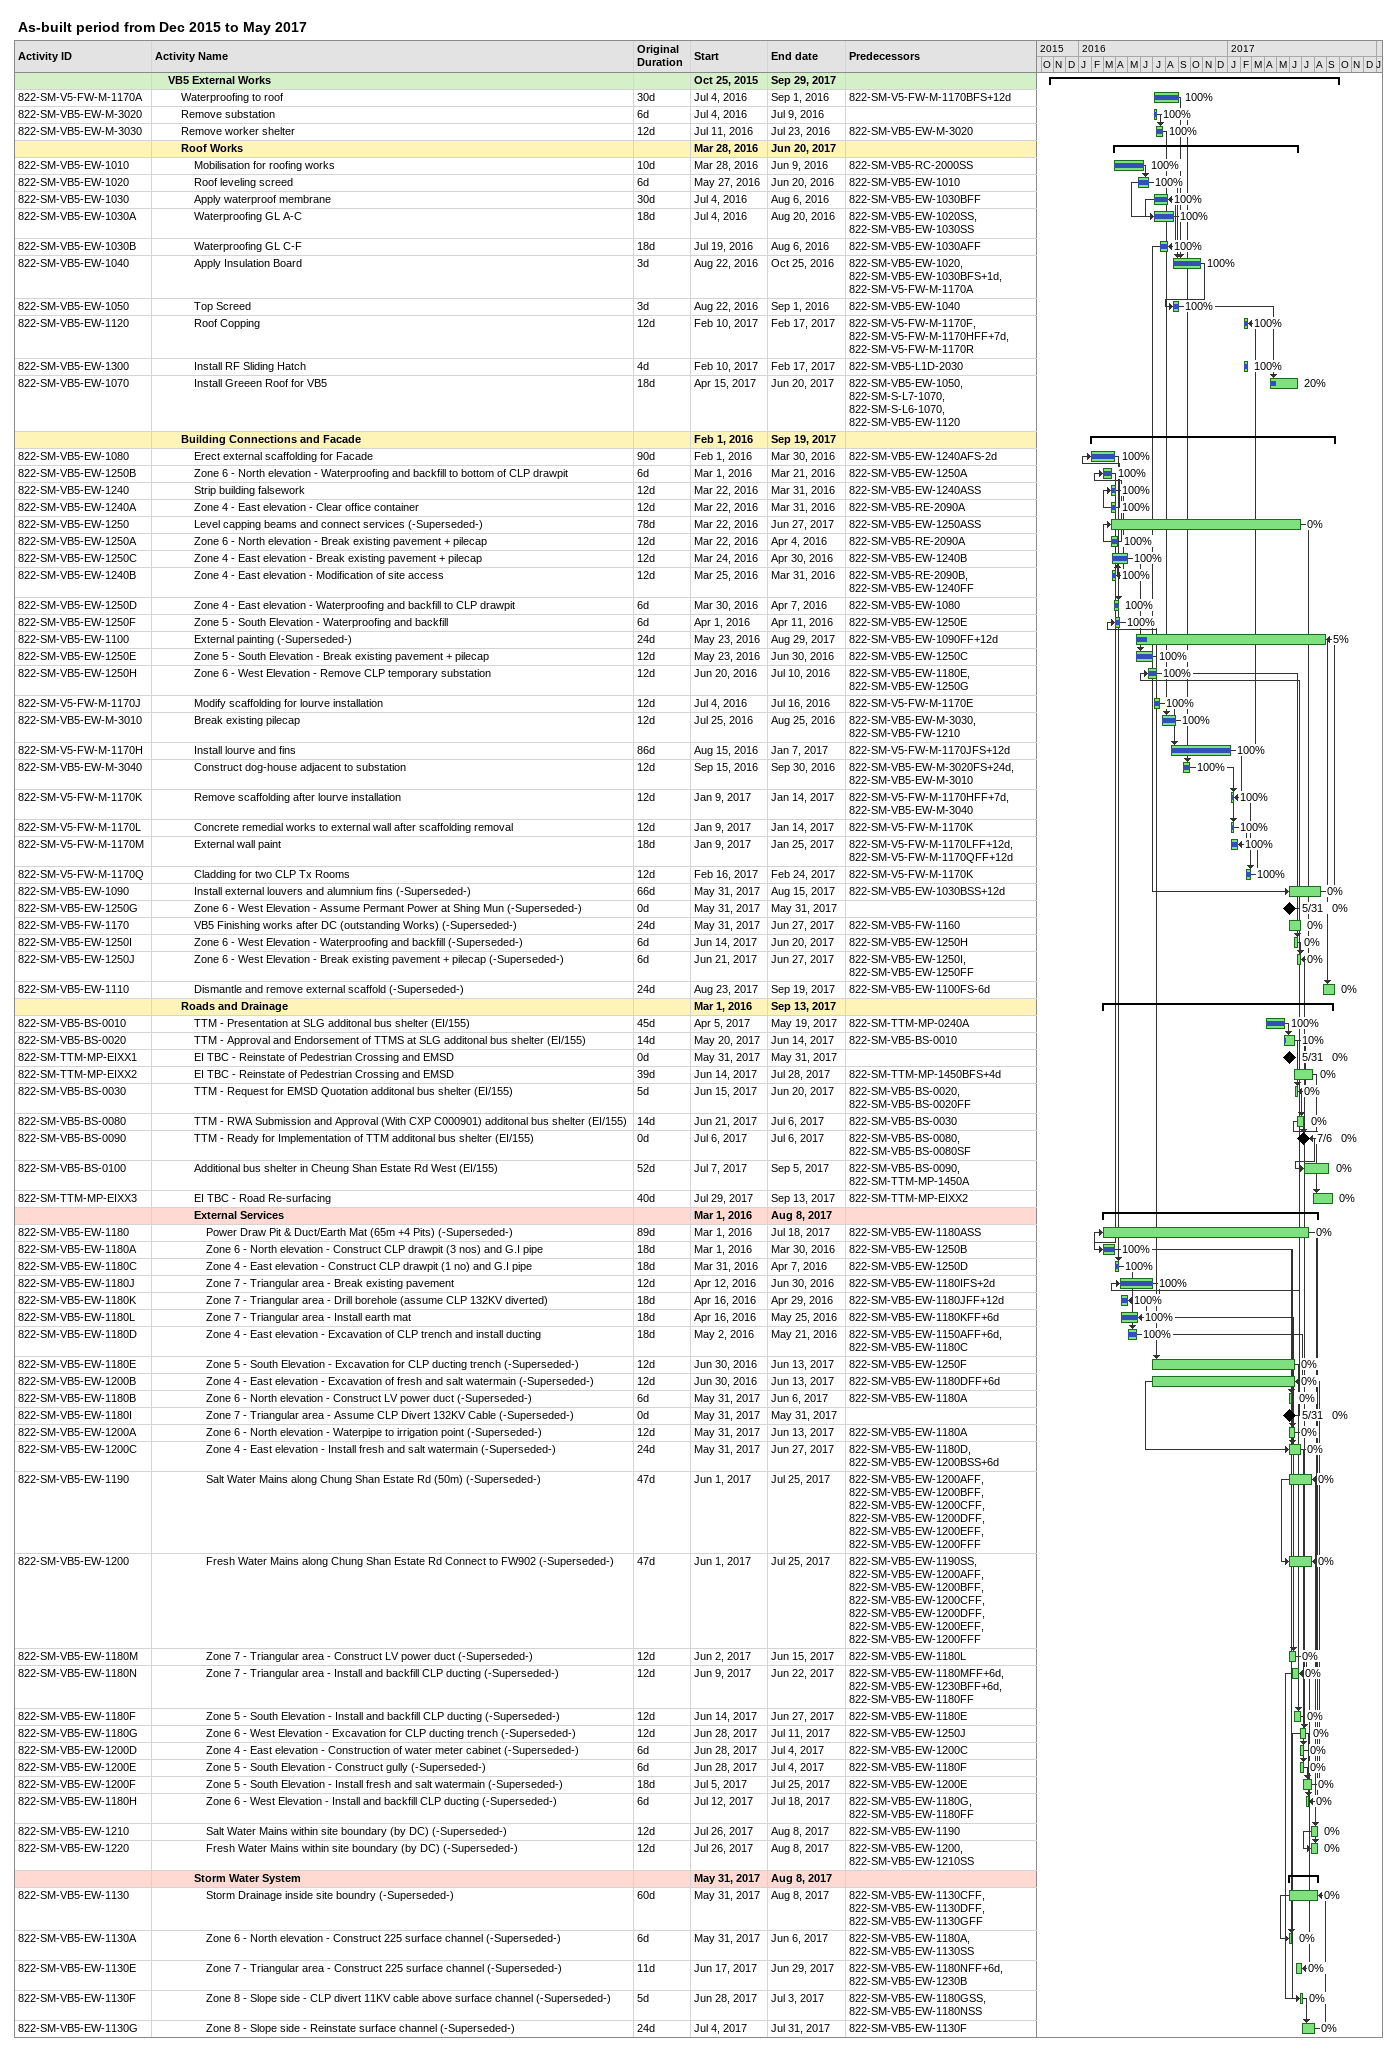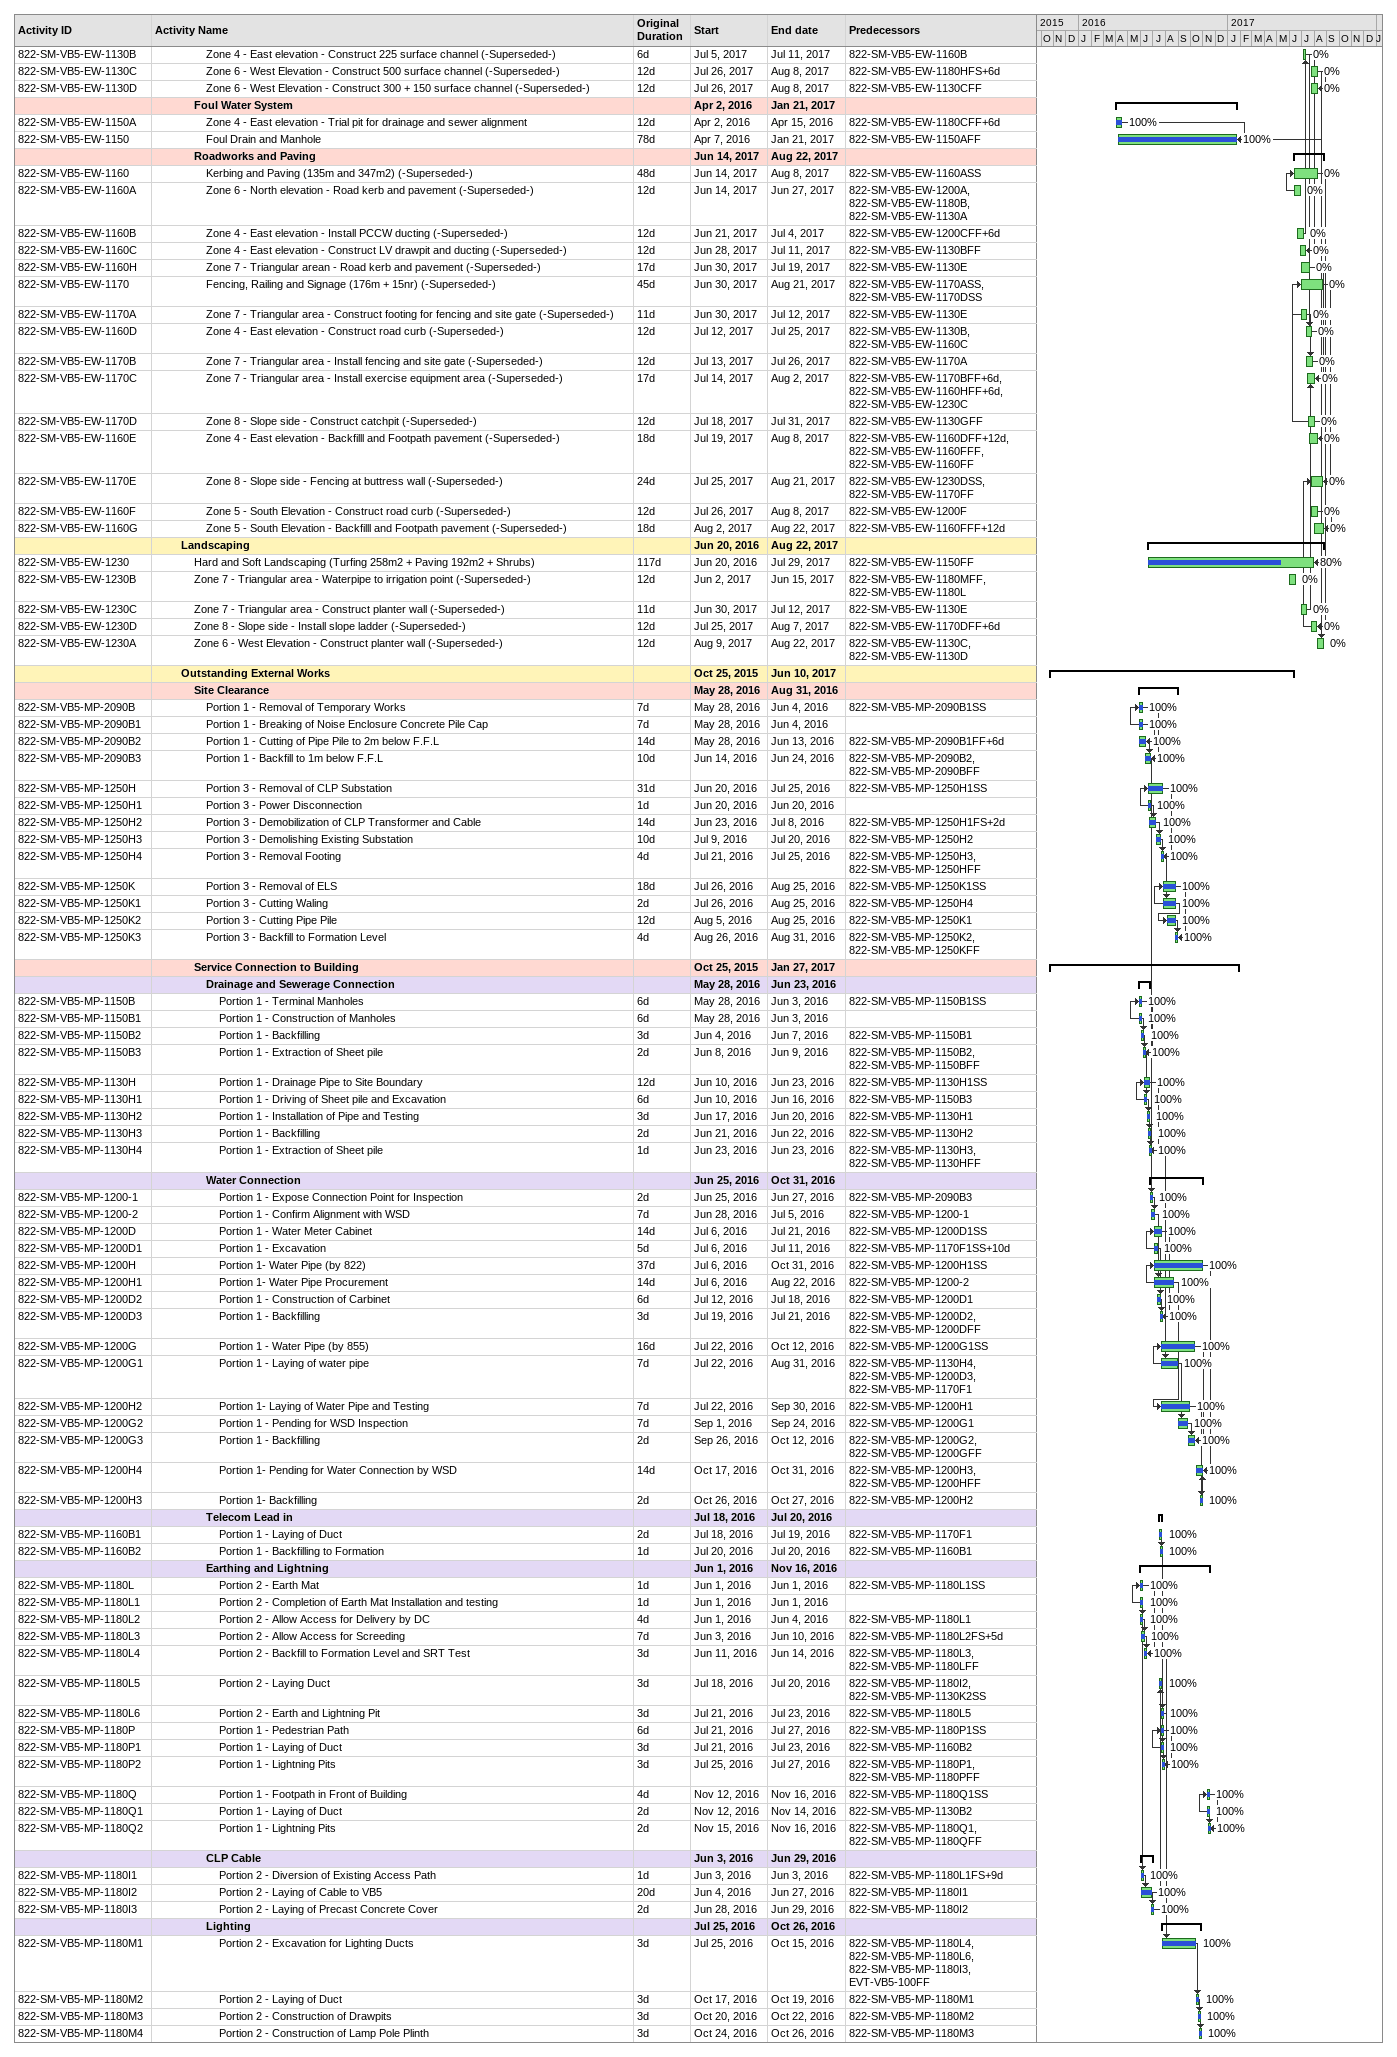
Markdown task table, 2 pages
As-built period from Dec 2015 to May 2017

| ID | Level | Task | Original duration | Start | Finish | Predecessors | % complete |
|---|---|---|---|---|---|---|---|
|  | 2 | **VB5 External Works** |  | 2015-10-25 | 2017-09-29 |  |  |
| 822-SM-V5-FW-M-1170A | 3 | Waterproofing to roof | 30d | 2016-07-04 | 2016-09-01 | 822-SM-V5-FW-M-1170BFS+12d | 100 |
| 822-SM-VB5-EW-M-3020 | 3 | Remove substation | 6d | 2016-07-04 | 2016-07-09 |  | 100 |
| 822-SM-VB5-EW-M-3030 | 3 | Remove worker shelter | 12d | 2016-07-11 | 2016-07-23 | 822-SM-VB5-EW-M-3020 | 100 |
|  | 3 | **Roof Works** |  | 2016-03-28 | 2017-06-20 |  |  |
| 822-SM-VB5-EW-1010 | 4 | Mobilisation for roofing works | 10d | 2016-03-28 | 2016-06-09 | 822-SM-VB5-RC-2000SS | 100 |
| 822-SM-VB5-EW-1020 | 4 | Roof leveling screed | 6d | 2016-05-27 | 2016-06-20 | 822-SM-VB5-EW-1010 | 100 |
| 822-SM-VB5-EW-1030 | 4 | Apply waterproof membrane | 30d | 2016-07-04 | 2016-08-06 | 822-SM-VB5-EW-1030BFF | 100 |
| 822-SM-VB5-EW-1030A | 4 | Waterproofing GL A-C | 18d | 2016-07-04 | 2016-08-20 | 822-SM-VB5-EW-1020SS, 822-SM-VB5-EW-1030SS | 100 |
| 822-SM-VB5-EW-1030B | 4 | Waterproofing GL C-F | 18d | 2016-07-19 | 2016-08-06 | 822-SM-VB5-EW-1030AFF | 100 |
| 822-SM-VB5-EW-1040 | 4 | Apply Insulation Board | 3d | 2016-08-22 | 2016-10-25 | 822-SM-VB5-EW-1020, 822-SM-VB5-EW-1030BFS+1d, 822-SM-V5-FW-M-1170A | 100 |
| 822-SM-VB5-EW-1050 | 4 | Top Screed | 3d | 2016-08-22 | 2016-09-01 | 822-SM-VB5-EW-1040 | 100 |
| 822-SM-VB5-EW-1120 | 4 | Roof Copping | 12d | 2017-02-10 | 2017-02-17 | 822-SM-V5-FW-M-1170F, 822-SM-V5-FW-M-1170HFF+7d, 822-SM-V5-FW-M-1170R | 100 |
| 822-SM-VB5-EW-1300 | 4 | Install RF Sliding Hatch | 4d | 2017-02-10 | 2017-02-17 | 822-SM-VB5-L1D-2030 | 100 |
| 822-SM-VB5-EW-1070 | 4 | Install Greeen Roof for VB5 | 18d | 2017-04-15 | 2017-06-20 | 822-SM-VB5-EW-1050, 822-SM-S-L7-1070, 822-SM-S-L6-1070, 822-SM-VB5-EW-1120 | 20 |
|  | 3 | **Building Connections and Facade** |  | 2016-02-01 | 2017-09-19 |  |  |
| 822-SM-VB5-EW-1080 | 4 | Erect external scaffolding for Facade | 90d | 2016-02-01 | 2016-03-30 | 822-SM-VB5-EW-1240AFS-2d | 100 |
| 822-SM-VB5-EW-1250B | 4 | Zone 6 - North elevation - Waterproofing and backfill to bottom of CLP drawpit | 6d | 2016-03-01 | 2016-03-21 | 822-SM-VB5-EW-1250A | 100 |
| 822-SM-VB5-EW-1240 | 4 | Strip building falsework | 12d | 2016-03-22 | 2016-03-31 | 822-SM-VB5-EW-1240ASS | 100 |
| 822-SM-VB5-EW-1240A | 4 | Zone 4 - East elevation - Clear office container | 12d | 2016-03-22 | 2016-03-31 | 822-SM-VB5-RE-2090A | 100 |
| 822-SM-VB5-EW-1250 | 4 | Level capping beams and connect services (-Superseded-) | 78d | 2016-03-22 | 2017-06-27 | 822-SM-VB5-EW-1250ASS | 0 |
| 822-SM-VB5-EW-1250A | 4 | Zone 6 - North elevation - Break existing pavement + pilecap | 12d | 2016-03-22 | 2016-04-04 | 822-SM-VB5-RE-2090A | 100 |
| 822-SM-VB5-EW-1250C | 4 | Zone 4 - East elevation - Break existing pavement + pilecap | 12d | 2016-03-24 | 2016-04-30 | 822-SM-VB5-EW-1240B | 100 |
| 822-SM-VB5-EW-1240B | 4 | Zone 4 - East elevation - Modification of site access | 12d | 2016-03-25 | 2016-03-31 | 822-SM-VB5-RE-2090B, 822-SM-VB5-EW-1240FF | 100 |
| 822-SM-VB5-EW-1250D | 4 | Zone 4 - East elevation - Waterproofing and backfill to CLP drawpit | 6d | 2016-03-30 | 2016-04-07 | 822-SM-VB5-EW-1080 | 100 |
| 822-SM-VB5-EW-1250F | 4 | Zone 5 - South Elevation - Waterproofing and backfill | 6d | 2016-04-01 | 2016-04-11 | 822-SM-VB5-EW-1250E | 100 |
| 822-SM-VB5-EW-1100 | 4 | External painting (-Superseded-) | 24d | 2016-05-23 | 2017-08-29 | 822-SM-VB5-EW-1090FF+12d | 5 |
| 822-SM-VB5-EW-1250E | 4 | Zone 5 - South Elevation - Break existing pavement + pilecap | 12d | 2016-05-23 | 2016-06-30 | 822-SM-VB5-EW-1250C | 100 |
| 822-SM-VB5-EW-1250H | 4 | Zone 6 - West Elevation - Remove CLP temporary substation | 12d | 2016-06-20 | 2016-07-10 | 822-SM-VB5-EW-1180E, 822-SM-VB5-EW-1250G | 100 |
| 822-SM-V5-FW-M-1170J | 4 | Modify scaffolding for lourve installation | 12d | 2016-07-04 | 2016-07-16 | 822-SM-V5-FW-M-1170E | 100 |
| 822-SM-VB5-EW-M-3010 | 4 | Break existing pilecap | 12d | 2016-07-25 | 2016-08-25 | 822-SM-VB5-EW-M-3030, 822-SM-VB5-FW-1210 | 100 |
| 822-SM-V5-FW-M-1170H | 4 | Install lourve and fins | 86d | 2016-08-15 | 2017-01-07 | 822-SM-V5-FW-M-1170JFS+12d | 100 |
| 822-SM-VB5-EW-M-3040 | 4 | Construct dog-house adjacent to substation | 12d | 2016-09-15 | 2016-09-30 | 822-SM-VB5-EW-M-3020FS+24d, 822-SM-VB5-EW-M-3010 | 100 |
| 822-SM-V5-FW-M-1170K | 4 | Remove scaffolding after lourve installation | 12d | 2017-01-09 | 2017-01-14 | 822-SM-V5-FW-M-1170HFF+7d, 822-SM-VB5-EW-M-3040 | 100 |
| 822-SM-V5-FW-M-1170L | 4 | Concrete remedial works to external wall after scaffolding removal | 12d | 2017-01-09 | 2017-01-14 | 822-SM-V5-FW-M-1170K | 100 |
| 822-SM-V5-FW-M-1170M | 4 | External wall paint | 18d | 2017-01-09 | 2017-01-25 | 822-SM-V5-FW-M-1170LFF+12d, 822-SM-V5-FW-M-1170QFF+12d | 100 |
| 822-SM-V5-FW-M-1170Q | 4 | Cladding for two CLP Tx Rooms | 12d | 2017-02-16 | 2017-02-24 | 822-SM-V5-FW-M-1170K | 100 |
| 822-SM-VB5-EW-1090 | 4 | Install external louvers and alumnium fins (-Superseded-) | 66d | 2017-05-31 | 2017-08-15 | 822-SM-VB5-EW-1030BSS+12d | 0 |
| 822-SM-VB5-EW-1250G | 4 | Zone 6 - West Elevation - Assume Permant Power at Shing Mun (-Superseded-) | 0d | 2017-05-31 | 2017-05-31 |  | 0 |
| 822-SM-VB5-FW-1170 | 4 | VB5 Finishing works after DC (outstanding Works) (-Superseded-) | 24d | 2017-05-31 | 2017-06-27 | 822-SM-VB5-FW-1160 | 0 |
| 822-SM-VB5-EW-1250I | 4 | Zone 6 - West Elevation - Waterproofing and backfill (-Superseded-) | 6d | 2017-06-14 | 2017-06-20 | 822-SM-VB5-EW-1250H | 0 |
| 822-SM-VB5-EW-1250J | 4 | Zone 6 - West Elevation - Break existing pavement + pilecap (-Superseded-) | 6d | 2017-06-21 | 2017-06-27 | 822-SM-VB5-EW-1250I, 822-SM-VB5-EW-1250FF | 0 |
| 822-SM-VB5-EW-1110 | 4 | Dismantle and remove external scaffold (-Superseded-) | 24d | 2017-08-23 | 2017-09-19 | 822-SM-VB5-EW-1100FS-6d | 0 |
|  | 3 | **Roads and Drainage** |  | 2016-03-01 | 2017-09-13 |  |  |
| 822-SM-VB5-BS-0010 | 4 | TTM - Presentation at SLG additonal bus shelter (EI/155) | 45d | 2017-04-05 | 2017-05-19 | 822-SM-TTM-MP-0240A | 100 |
| 822-SM-VB5-BS-0020 | 4 | TTM - Approval and Endorsement of TTMS at SLG additonal bus shelter (EI/155) | 14d | 2017-05-20 | 2017-06-14 | 822-SM-VB5-BS-0010 | 10 |
| 822-SM-TTM-MP-EIXX1 | 4 | EI TBC - Reinstate of Pedestrian Crossing and EMSD | 0d | 2017-05-31 | 2017-05-31 |  | 0 |
| 822-SM-TTM-MP-EIXX2 | 4 | EI TBC - Reinstate of Pedestrian Crossing and EMSD | 39d | 2017-06-14 | 2017-07-28 | 822-SM-TTM-MP-1450BFS+4d | 0 |
| 822-SM-VB5-BS-0030 | 4 | TTM - Request for EMSD Quotation additonal bus shelter (EI/155) | 5d | 2017-06-15 | 2017-06-20 | 822-SM-VB5-BS-0020, 822-SM-VB5-BS-0020FF | 0 |
| 822-SM-VB5-BS-0080 | 4 | TTM - RWA Submission and Approval (With CXP C000901) additonal bus shelter (EI/155) | 14d | 2017-06-21 | 2017-07-06 | 822-SM-VB5-BS-0030 | 0 |
| 822-SM-VB5-BS-0090 | 4 | TTM - Ready for Implementation of TTM additonal bus shelter (EI/155) | 0d | 2017-07-06 | 2017-07-06 | 822-SM-VB5-BS-0080, 822-SM-VB5-BS-0080SF | 0 |
| 822-SM-VB5-BS-0100 | 4 | Additional bus shelter in Cheung Shan Estate Rd West (EI/155) | 52d | 2017-07-07 | 2017-09-05 | 822-SM-VB5-BS-0090, 822-SM-TTM-MP-1450A | 0 |
| 822-SM-TTM-MP-EIXX3 | 4 | EI TBC - Road Re-surfacing | 40d | 2017-07-29 | 2017-09-13 | 822-SM-TTM-MP-EIXX2 | 0 |
|  | 4 | **External Services** |  | 2016-03-01 | 2017-08-08 |  |  |
| 822-SM-VB5-EW-1180 | 5 | Power Draw Pit & Duct/Earth Mat (65m +4 Pits) (-Superseded-) | 89d | 2016-03-01 | 2017-07-18 | 822-SM-VB5-EW-1180ASS | 0 |
| 822-SM-VB5-EW-1180A | 5 | Zone 6 - North elevation - Construct CLP drawpit (3 nos) and G.I pipe | 18d | 2016-03-01 | 2016-03-30 | 822-SM-VB5-EW-1250B | 100 |
| 822-SM-VB5-EW-1180C | 5 | Zone 4 - East elevation - Construct CLP drawpit (1 no) and G.I pipe | 18d | 2016-03-31 | 2016-04-07 | 822-SM-VB5-EW-1250D | 100 |
| 822-SM-VB5-EW-1180J | 5 | Zone 7 - Triangular area - Break existing pavement | 12d | 2016-04-12 | 2016-06-30 | 822-SM-VB5-EW-1180IFS+2d | 100 |
| 822-SM-VB5-EW-1180K | 5 | Zone 7 - Triangular area - Drill borehole (assume CLP 132KV diverted) | 18d | 2016-04-16 | 2016-04-29 | 822-SM-VB5-EW-1180JFF+12d | 100 |
| 822-SM-VB5-EW-1180L | 5 | Zone 7 - Triangular area - Install earth mat | 18d | 2016-04-16 | 2016-05-25 | 822-SM-VB5-EW-1180KFF+6d | 100 |
| 822-SM-VB5-EW-1180D | 5 | Zone 4 - East elevation - Excavation of CLP trench and install ducting | 18d | 2016-05-02 | 2016-05-21 | 822-SM-VB5-EW-1150AFF+6d, 822-SM-VB5-EW-1180C | 100 |
| 822-SM-VB5-EW-1180E | 5 | Zone 5 - South Elevation - Excavation for CLP ducting trench (-Superseded-) | 12d | 2016-06-30 | 2017-06-13 | 822-SM-VB5-EW-1250F | 0 |
| 822-SM-VB5-EW-1200B | 5 | Zone 4 - East elevation - Excavation of fresh and salt watermain (-Superseded-) | 12d | 2016-06-30 | 2017-06-13 | 822-SM-VB5-EW-1180DFF+6d | 0 |
| 822-SM-VB5-EW-1180B | 5 | Zone 6 - North elevation - Construct LV power duct (-Superseded-) | 6d | 2017-05-31 | 2017-06-06 | 822-SM-VB5-EW-1180A | 0 |
| 822-SM-VB5-EW-1180I | 5 | Zone 7 - Triangular area - Assume CLP Divert 132KV Cable (-Superseded-) | 0d | 2017-05-31 | 2017-05-31 |  | 0 |
| 822-SM-VB5-EW-1200A | 5 | Zone 6 - North elevation - Waterpipe to irrigation point (-Superseded-) | 12d | 2017-05-31 | 2017-06-13 | 822-SM-VB5-EW-1180A | 0 |
| 822-SM-VB5-EW-1200C | 5 | Zone 4 - East elevation - Install fresh and salt watermain (-Superseded-) | 24d | 2017-05-31 | 2017-06-27 | 822-SM-VB5-EW-1180D, 822-SM-VB5-EW-1200BSS+6d | 0 |
| 822-SM-VB5-EW-1190 | 5 | Salt Water Mains along Chung Shan Estate Rd (50m) (-Superseded-) | 47d | 2017-06-01 | 2017-07-25 | 822-SM-VB5-EW-1200AFF, 822-SM-VB5-EW-1200BFF, 822-SM-VB5-EW-1200CFF, 822-SM-VB5-EW-1200DFF, 822-SM-VB5-EW-1200EFF, 822-SM-VB5-EW-1200FFF | 0 |
| 822-SM-VB5-EW-1200 | 5 | Fresh Water Mains along Chung Shan Estate Rd Connect to FW902 (-Superseded-) | 47d | 2017-06-01 | 2017-07-25 | 822-SM-VB5-EW-1190SS, 822-SM-VB5-EW-1200AFF, 822-SM-VB5-EW-1200BFF, 822-SM-VB5-EW-1200CFF, 822-SM-VB5-EW-1200DFF, 822-SM-VB5-EW-1200EFF, 822-SM-VB5-EW-1200FFF | 0 |
| 822-SM-VB5-EW-1180M | 5 | Zone 7 - Triangular area - Construct LV power duct (-Superseded-) | 12d | 2017-06-02 | 2017-06-15 | 822-SM-VB5-EW-1180L | 0 |
| 822-SM-VB5-EW-1180N | 5 | Zone 7 - Triangular area - Install and backfill CLP ducting (-Superseded-) | 12d | 2017-06-09 | 2017-06-22 | 822-SM-VB5-EW-1180MFF+6d, 822-SM-VB5-EW-1230BFF+6d, 822-SM-VB5-EW-1180FF | 0 |
| 822-SM-VB5-EW-1180F | 5 | Zone 5 - South Elevation - Install and backfill CLP ducting (-Superseded-) | 12d | 2017-06-14 | 2017-06-27 | 822-SM-VB5-EW-1180E | 0 |
| 822-SM-VB5-EW-1180G | 5 | Zone 6 - West Elevation - Excavation for CLP ducting trench (-Superseded-) | 12d | 2017-06-28 | 2017-07-11 | 822-SM-VB5-EW-1250J | 0 |
| 822-SM-VB5-EW-1200D | 5 | Zone 4 - East elevation - Construction of water meter cabinet (-Superseded-) | 6d | 2017-06-28 | 2017-07-04 | 822-SM-VB5-EW-1200C | 0 |
| 822-SM-VB5-EW-1200E | 5 | Zone 5 - South Elevation - Construct gully (-Superseded-) | 6d | 2017-06-28 | 2017-07-04 | 822-SM-VB5-EW-1180F | 0 |
| 822-SM-VB5-EW-1200F | 5 | Zone 5 - South Elevation - Install fresh and salt watermain (-Superseded-) | 18d | 2017-07-05 | 2017-07-25 | 822-SM-VB5-EW-1200E | 0 |
| 822-SM-VB5-EW-1180H | 5 | Zone 6 - West Elevation - Install and backfill CLP ducting (-Superseded-) | 6d | 2017-07-12 | 2017-07-18 | 822-SM-VB5-EW-1180G, 822-SM-VB5-EW-1180FF | 0 |
| 822-SM-VB5-EW-1210 | 5 | Salt Water Mains within site boundary (by DC) (-Superseded-) | 12d | 2017-07-26 | 2017-08-08 | 822-SM-VB5-EW-1190 | 0 |
| 822-SM-VB5-EW-1220 | 5 | Fresh Water Mains within site boundary (by DC) (-Superseded-) | 12d | 2017-07-26 | 2017-08-08 | 822-SM-VB5-EW-1200, 822-SM-VB5-EW-1210SS | 0 |
|  | 4 | **Storm Water System** |  | 2017-05-31 | 2017-08-08 |  |  |
| 822-SM-VB5-EW-1130 | 5 | Storm Drainage inside site boundry (-Superseded-) | 60d | 2017-05-31 | 2017-08-08 | 822-SM-VB5-EW-1130CFF, 822-SM-VB5-EW-1130DFF, 822-SM-VB5-EW-1130GFF | 0 |
| 822-SM-VB5-EW-1130A | 5 | Zone 6 - North elevation - Construct 225 surface channel (-Superseded-) | 6d | 2017-05-31 | 2017-06-06 | 822-SM-VB5-EW-1180A, 822-SM-VB5-EW-1130SS | 0 |
| 822-SM-VB5-EW-1130E | 5 | Zone 7 - Triangular area - Construct 225 surface channel (-Superseded-) | 11d | 2017-06-17 | 2017-06-29 | 822-SM-VB5-EW-1180NFF+6d, 822-SM-VB5-EW-1230B | 0 |
| 822-SM-VB5-EW-1130F | 5 | Zone 8 - Slope side - CLP divert 11KV cable above surface channel (-Superseded-) | 5d | 2017-06-28 | 2017-07-03 | 822-SM-VB5-EW-1180GSS, 822-SM-VB5-EW-1180NSS | 0 |
| 822-SM-VB5-EW-1130G | 5 | Zone 8 - Slope side - Reinstate surface channel (-Superseded-) | 24d | 2017-07-04 | 2017-07-31 | 822-SM-VB5-EW-1130F | 0 |
| 822-SM-VB5-EW-1130B | 5 | Zone 4 - East elevation - Construct 225 surface channel (-Superseded-) | 6d | 2017-07-05 | 2017-07-11 | 822-SM-VB5-EW-1160B | 0 |
| 822-SM-VB5-EW-1130C | 5 | Zone 6 - West Elevation - Construct 500 surface channel (-Superseded-) | 12d | 2017-07-26 | 2017-08-08 | 822-SM-VB5-EW-1180HFS+6d | 0 |
| 822-SM-VB5-EW-1130D | 5 | Zone 6 - West Elevation - Construct 300 + 150 surface channel (-Superseded-) | 12d | 2017-07-26 | 2017-08-08 | 822-SM-VB5-EW-1130CFF | 0 |
|  | 4 | **Foul Water System** |  | 2016-04-02 | 2017-01-21 |  |  |
| 822-SM-VB5-EW-1150A | 5 | Zone 4 - East elevation - Trial pit for drainage and sewer alignment | 12d | 2016-04-02 | 2016-04-15 | 822-SM-VB5-EW-1180CFF+6d | 100 |
| 822-SM-VB5-EW-1150 | 5 | Foul Drain and Manhole | 78d | 2016-04-07 | 2017-01-21 | 822-SM-VB5-EW-1150AFF | 100 |
|  | 4 | **Roadworks and Paving** |  | 2017-06-14 | 2017-08-22 |  |  |
| 822-SM-VB5-EW-1160 | 5 | Kerbing and Paving (135m and 347m2) (-Superseded-) | 48d | 2017-06-14 | 2017-08-08 | 822-SM-VB5-EW-1160ASS | 0 |
| 822-SM-VB5-EW-1160A | 5 | Zone 6 - North elevation - Road kerb and pavement (-Superseded-) | 12d | 2017-06-14 | 2017-06-27 | 822-SM-VB5-EW-1200A, 822-SM-VB5-EW-1180B, 822-SM-VB5-EW-1130A | 0 |
| 822-SM-VB5-EW-1160B | 5 | Zone 4 - East elevation - Install PCCW ducting (-Superseded-) | 12d | 2017-06-21 | 2017-07-04 | 822-SM-VB5-EW-1200CFF+6d | 0 |
| 822-SM-VB5-EW-1160C | 5 | Zone 4 - East elevation - Construct LV drawpit and ducting (-Superseded-) | 12d | 2017-06-28 | 2017-07-11 | 822-SM-VB5-EW-1130BFF | 0 |
| 822-SM-VB5-EW-1160H | 5 | Zone 7 - Triangular arean - Road kerb and pavement (-Superseded-) | 17d | 2017-06-30 | 2017-07-19 | 822-SM-VB5-EW-1130E | 0 |
| 822-SM-VB5-EW-1170 | 5 | Fencing, Railing and Signage (176m + 15nr) (-Superseded-) | 45d | 2017-06-30 | 2017-08-21 | 822-SM-VB5-EW-1170ASS, 822-SM-VB5-EW-1170DSS | 0 |
| 822-SM-VB5-EW-1170A | 5 | Zone 7 - Triangular area - Construct footing for fencing and site gate (-Superseded-) | 11d | 2017-06-30 | 2017-07-12 | 822-SM-VB5-EW-1130E | 0 |
| 822-SM-VB5-EW-1160D | 5 | Zone 4 - East elevation - Construct road curb (-Superseded-) | 12d | 2017-07-12 | 2017-07-25 | 822-SM-VB5-EW-1130B, 822-SM-VB5-EW-1160C | 0 |
| 822-SM-VB5-EW-1170B | 5 | Zone 7 - Triangular area - Install fencing and site gate (-Superseded-) | 12d | 2017-07-13 | 2017-07-26 | 822-SM-VB5-EW-1170A | 0 |
| 822-SM-VB5-EW-1170C | 5 | Zone 7 - Triangular area - Install exercise equipment area (-Superseded-) | 17d | 2017-07-14 | 2017-08-02 | 822-SM-VB5-EW-1170BFF+6d, 822-SM-VB5-EW-1160HFF+6d, 822-SM-VB5-EW-1230C | 0 |
| 822-SM-VB5-EW-1170D | 5 | Zone 8 - Slope side - Construct catchpit (-Superseded-) | 12d | 2017-07-18 | 2017-07-31 | 822-SM-VB5-EW-1130GFF | 0 |
| 822-SM-VB5-EW-1160E | 5 | Zone 4 - East elevation - Backfilll and Footpath pavement (-Superseded-) | 18d | 2017-07-19 | 2017-08-08 | 822-SM-VB5-EW-1160DFF+12d, 822-SM-VB5-EW-1160FFF, 822-SM-VB5-EW-1160FF | 0 |
| 822-SM-VB5-EW-1170E | 5 | Zone 8 - Slope side - Fencing at buttress wall (-Superseded-) | 24d | 2017-07-25 | 2017-08-21 | 822-SM-VB5-EW-1230DSS, 822-SM-VB5-EW-1170FF | 0 |
| 822-SM-VB5-EW-1160F | 5 | Zone 5 - South Elevation - Construct road curb (-Superseded-) | 12d | 2017-07-26 | 2017-08-08 | 822-SM-VB5-EW-1200F | 0 |
| 822-SM-VB5-EW-1160G | 5 | Zone 5 - South Elevation - Backfilll and Footpath pavement (-Superseded-) | 18d | 2017-08-02 | 2017-08-22 | 822-SM-VB5-EW-1160FFF+12d | 0 |
|  | 3 | **Landscaping** |  | 2016-06-20 | 2017-08-22 |  |  |
| 822-SM-VB5-EW-1230 | 4 | Hard and Soft Landscaping (Turfing 258m2 + Paving 192m2 + Shrubs) | 117d | 2016-06-20 | 2017-07-29 | 822-SM-VB5-EW-1150FF | 80 |
| 822-SM-VB5-EW-1230B | 4 | Zone 7 - Triangular area - Waterpipe to irrigation point (-Superseded-) | 12d | 2017-06-02 | 2017-06-15 | 822-SM-VB5-EW-1180MFF, 822-SM-VB5-EW-1180L | 0 |
| 822-SM-VB5-EW-1230C | 4 | Zone 7 - Triangular area - Construct planter wall (-Superseded-) | 11d | 2017-06-30 | 2017-07-12 | 822-SM-VB5-EW-1130E | 0 |
| 822-SM-VB5-EW-1230D | 4 | Zone 8 - Slope side - Install slope ladder (-Superseded-) | 12d | 2017-07-25 | 2017-08-07 | 822-SM-VB5-EW-1170DFF+6d | 0 |
| 822-SM-VB5-EW-1230A | 4 | Zone 6 - West Elevation - Construct planter wall (-Superseded-) | 12d | 2017-08-09 | 2017-08-22 | 822-SM-VB5-EW-1130C, 822-SM-VB5-EW-1130D | 0 |
|  | 3 | **Outstanding External Works** |  | 2015-10-25 | 2017-06-10 |  |  |
|  | 4 | **Site Clearance** |  | 2016-05-28 | 2016-08-31 |  |  |
| 822-SM-VB5-MP-2090B | 5 | Portion 1 - Removal of Temporary Works | 7d | 2016-05-28 | 2016-06-04 | 822-SM-VB5-MP-2090B1SS | 100 |
| 822-SM-VB5-MP-2090B1 | 5 | Portion 1 - Breaking of Noise Enclosure Concrete Pile Cap | 7d | 2016-05-28 | 2016-06-04 |  | 100 |
| 822-SM-VB5-MP-2090B2 | 5 | Portion 1 - Cutting of Pipe Pile to 2m below F.F.L | 14d | 2016-05-28 | 2016-06-13 | 822-SM-VB5-MP-2090B1FF+6d | 100 |
| 822-SM-VB5-MP-2090B3 | 5 | Portion 1 - Backfill to 1m below F.F.L | 10d | 2016-06-14 | 2016-06-24 | 822-SM-VB5-MP-2090B2, 822-SM-VB5-MP-2090BFF | 100 |
| 822-SM-VB5-MP-1250H | 5 | Portion 3 - Removal of CLP Substation | 31d | 2016-06-20 | 2016-07-25 | 822-SM-VB5-MP-1250H1SS | 100 |
| 822-SM-VB5-MP-1250H1 | 5 | Portion 3 - Power Disconnection | 1d | 2016-06-20 | 2016-06-20 |  | 100 |
| 822-SM-VB5-MP-1250H2 | 5 | Portion 3 - Demobilization of CLP Transformer and Cable | 14d | 2016-06-23 | 2016-07-08 | 822-SM-VB5-MP-1250H1FS+2d | 100 |
| 822-SM-VB5-MP-1250H3 | 5 | Portion 3 - Demolishing Existing Substation | 10d | 2016-07-09 | 2016-07-20 | 822-SM-VB5-MP-1250H2 | 100 |
| 822-SM-VB5-MP-1250H4 | 5 | Portion 3 - Removal Footing | 4d | 2016-07-21 | 2016-07-25 | 822-SM-VB5-MP-1250H3, 822-SM-VB5-MP-1250HFF | 100 |
| 822-SM-VB5-MP-1250K | 5 | Portion 3 - Removal of ELS | 18d | 2016-07-26 | 2016-08-25 | 822-SM-VB5-MP-1250K1SS | 100 |
| 822-SM-VB5-MP-1250K1 | 5 | Portion 3 - Cutting Waling | 2d | 2016-07-26 | 2016-08-25 | 822-SM-VB5-MP-1250H4 | 100 |
| 822-SM-VB5-MP-1250K2 | 5 | Portion 3 - Cutting Pipe Pile | 12d | 2016-08-05 | 2016-08-25 | 822-SM-VB5-MP-1250K1 | 100 |
| 822-SM-VB5-MP-1250K3 | 5 | Portion 3 - Backfill to Formation Level | 4d | 2016-08-26 | 2016-08-31 | 822-SM-VB5-MP-1250K2, 822-SM-VB5-MP-1250KFF | 100 |
|  | 4 | **Service Connection to Building** |  | 2015-10-25 | 2017-01-27 |  |  |
|  | 5 | **Drainage and Sewerage Connection** |  | 2016-05-28 | 2016-06-23 |  |  |
| 822-SM-VB5-MP-1150B | 6 | Portion 1 - Terminal Manholes | 6d | 2016-05-28 | 2016-06-03 | 822-SM-VB5-MP-1150B1SS | 100 |
| 822-SM-VB5-MP-1150B1 | 6 | Portion 1 - Construction of Manholes | 6d | 2016-05-28 | 2016-06-03 |  | 100 |
| 822-SM-VB5-MP-1150B2 | 6 | Portion 1 - Backfilling | 3d | 2016-06-04 | 2016-06-07 | 822-SM-VB5-MP-1150B1 | 100 |
| 822-SM-VB5-MP-1150B3 | 6 | Portion 1 - Extraction of Sheet pile | 2d | 2016-06-08 | 2016-06-09 | 822-SM-VB5-MP-1150B2, 822-SM-VB5-MP-1150BFF | 100 |
| 822-SM-VB5-MP-1130H | 6 | Portion 1 - Drainage Pipe to Site Boundary | 12d | 2016-06-10 | 2016-06-23 | 822-SM-VB5-MP-1130H1SS | 100 |
| 822-SM-VB5-MP-1130H1 | 6 | Portion 1 - Driving of Sheet pile and Excavation | 6d | 2016-06-10 | 2016-06-16 | 822-SM-VB5-MP-1150B3 | 100 |
| 822-SM-VB5-MP-1130H2 | 6 | Portion 1 - Installation of Pipe and Testing | 3d | 2016-06-17 | 2016-06-20 | 822-SM-VB5-MP-1130H1 | 100 |
| 822-SM-VB5-MP-1130H3 | 6 | Portion 1 - Backfilling | 2d | 2016-06-21 | 2016-06-22 | 822-SM-VB5-MP-1130H2 | 100 |
| 822-SM-VB5-MP-1130H4 | 6 | Portion 1 - Extraction of Sheet pile | 1d | 2016-06-23 | 2016-06-23 | 822-SM-VB5-MP-1130H3, 822-SM-VB5-MP-1130HFF | 100 |
|  | 5 | **Water Connection** |  | 2016-06-25 | 2016-10-31 |  |  |
| 822-SM-VB5-MP-1200-1 | 6 | Portion 1 - Expose Connection Point for Inspection | 2d | 2016-06-25 | 2016-06-27 | 822-SM-VB5-MP-2090B3 | 100 |
| 822-SM-VB5-MP-1200-2 | 6 | Portion 1 - Confirm Alignment with WSD | 7d | 2016-06-28 | 2016-07-05 | 822-SM-VB5-MP-1200-1 | 100 |
| 822-SM-VB5-MP-1200D | 6 | Portion 1 - Water Meter Cabinet | 14d | 2016-07-06 | 2016-07-21 | 822-SM-VB5-MP-1200D1SS | 100 |
| 822-SM-VB5-MP-1200D1 | 6 | Portion 1 - Excavation | 5d | 2016-07-06 | 2016-07-11 | 822-SM-VB5-MP-1170F1SS+10d | 100 |
| 822-SM-VB5-MP-1200H | 6 | Portion 1- Water Pipe (by 822) | 37d | 2016-07-06 | 2016-10-31 | 822-SM-VB5-MP-1200H1SS | 100 |
| 822-SM-VB5-MP-1200H1 | 6 | Portion 1- Water Pipe Procurement | 14d | 2016-07-06 | 2016-08-22 | 822-SM-VB5-MP-1200-2 | 100 |
| 822-SM-VB5-MP-1200D2 | 6 | Portion 1 - Construction of Carbinet | 6d | 2016-07-12 | 2016-07-18 | 822-SM-VB5-MP-1200D1 | 100 |
| 822-SM-VB5-MP-1200D3 | 6 | Portion 1 - Backfilling | 3d | 2016-07-19 | 2016-07-21 | 822-SM-VB5-MP-1200D2, 822-SM-VB5-MP-1200DFF | 100 |
| 822-SM-VB5-MP-1200G | 6 | Portion 1 - Water Pipe (by 855) | 16d | 2016-07-22 | 2016-10-12 | 822-SM-VB5-MP-1200G1SS | 100 |
| 822-SM-VB5-MP-1200G1 | 6 | Portion 1 - Laying of water pipe | 7d | 2016-07-22 | 2016-08-31 | 822-SM-VB5-MP-1130H4, 822-SM-VB5-MP-1200D3, 822-SM-VB5-MP-1170F1 | 100 |
| 822-SM-VB5-MP-1200H2 | 6 | Portion 1- Laying of Water Pipe and Testing | 7d | 2016-07-22 | 2016-09-30 | 822-SM-VB5-MP-1200H1 | 100 |
| 822-SM-VB5-MP-1200G2 | 6 | Portion 1 - Pending for WSD Inspection | 7d | 2016-09-01 | 2016-09-24 | 822-SM-VB5-MP-1200G1 | 100 |
| 822-SM-VB5-MP-1200G3 | 6 | Portion 1 - Backfilling | 2d | 2016-09-26 | 2016-10-12 | 822-SM-VB5-MP-1200G2, 822-SM-VB5-MP-1200GFF | 100 |
| 822-SM-VB5-MP-1200H4 | 6 | Portion 1- Pending for Water Connection by WSD | 14d | 2016-10-17 | 2016-10-31 | 822-SM-VB5-MP-1200H3, 822-SM-VB5-MP-1200HFF | 100 |
| 822-SM-VB5-MP-1200H3 | 6 | Portion 1- Backfilling | 2d | 2016-10-26 | 2016-10-27 | 822-SM-VB5-MP-1200H2 | 100 |
|  | 5 | **Telecom Lead in** |  | 2016-07-18 | 2016-07-20 |  |  |
| 822-SM-VB5-MP-1160B1 | 6 | Portion 1 - Laying of Duct | 2d | 2016-07-18 | 2016-07-19 | 822-SM-VB5-MP-1170F1 | 100 |
| 822-SM-VB5-MP-1160B2 | 6 | Portion 1 - Backfilling to Formation | 1d | 2016-07-20 | 2016-07-20 | 822-SM-VB5-MP-1160B1 | 100 |
|  | 5 | **Earthing and Lightning** |  | 2016-06-01 | 2016-11-16 |  |  |
| 822-SM-VB5-MP-1180L | 6 | Portion 2 - Earth Mat | 1d | 2016-06-01 | 2016-06-01 | 822-SM-VB5-MP-1180L1SS | 100 |
| 822-SM-VB5-MP-1180L1 | 6 | Portion 2 - Completion of Earth Mat Installation and testing | 1d | 2016-06-01 | 2016-06-01 |  | 100 |
| 822-SM-VB5-MP-1180L2 | 6 | Portion 2 - Allow Access for Delivery by DC | 4d | 2016-06-01 | 2016-06-04 | 822-SM-VB5-MP-1180L1 | 100 |
| 822-SM-VB5-MP-1180L3 | 6 | Portion 2 - Allow Access for Screeding | 7d | 2016-06-03 | 2016-06-10 | 822-SM-VB5-MP-1180L2FS+5d | 100 |
| 822-SM-VB5-MP-1180L4 | 6 | Portion 2 - Backfill to Formation Level and SRT Test | 3d | 2016-06-11 | 2016-06-14 | 822-SM-VB5-MP-1180L3, 822-SM-VB5-MP-1180LFF | 100 |
| 822-SM-VB5-MP-1180L5 | 6 | Portion 2 - Laying Duct | 3d | 2016-07-18 | 2016-07-20 | 822-SM-VB5-MP-1180I2, 822-SM-VB5-MP-1130K2SS | 100 |
| 822-SM-VB5-MP-1180L6 | 6 | Portion 2 - Earth and Lightning Pit | 3d | 2016-07-21 | 2016-07-23 | 822-SM-VB5-MP-1180L5 | 100 |
| 822-SM-VB5-MP-1180P | 6 | Portion 1 - Pedestrian Path | 6d | 2016-07-21 | 2016-07-27 | 822-SM-VB5-MP-1180P1SS | 100 |
| 822-SM-VB5-MP-1180P1 | 6 | Portion 1 - Laying of Duct | 3d | 2016-07-21 | 2016-07-23 | 822-SM-VB5-MP-1160B2 | 100 |
| 822-SM-VB5-MP-1180P2 | 6 | Portion 1 - Lightning Pits | 3d | 2016-07-25 | 2016-07-27 | 822-SM-VB5-MP-1180P1, 822-SM-VB5-MP-1180PFF | 100 |
| 822-SM-VB5-MP-1180Q | 6 | Portion 1 - Footpath in Front of Building | 4d | 2016-11-12 | 2016-11-16 | 822-SM-VB5-MP-1180Q1SS | 100 |
| 822-SM-VB5-MP-1180Q1 | 6 | Portion 1 - Laying of Duct | 2d | 2016-11-12 | 2016-11-14 | 822-SM-VB5-MP-1130B2 | 100 |
| 822-SM-VB5-MP-1180Q2 | 6 | Portion 1 - Lightning Pits | 2d | 2016-11-15 | 2016-11-16 | 822-SM-VB5-MP-1180Q1, 822-SM-VB5-MP-1180QFF | 100 |
|  | 5 | **CLP Cable** |  | 2016-06-03 | 2016-06-29 |  |  |
| 822-SM-VB5-MP-1180I1 | 6 | Portion 2 - Diversion of Existing Access Path | 1d | 2016-06-03 | 2016-06-03 | 822-SM-VB5-MP-1180L1FS+9d | 100 |
| 822-SM-VB5-MP-1180I2 | 6 | Portion 2 - Laying of Cable to VB5 | 20d | 2016-06-04 | 2016-06-27 | 822-SM-VB5-MP-1180I1 | 100 |
| 822-SM-VB5-MP-1180I3 | 6 | Portion 2 - Laying of Precast Concrete Cover | 2d | 2016-06-28 | 2016-06-29 | 822-SM-VB5-MP-1180I2 | 100 |
|  | 5 | **Lighting** |  | 2016-07-25 | 2016-10-26 |  |  |
| 822-SM-VB5-MP-1180M1 | 6 | Portion 2 - Excavation for Lighting Ducts | 3d | 2016-07-25 | 2016-10-15 | 822-SM-VB5-MP-1180L4, 822-SM-VB5-MP-1180L6, 822-SM-VB5-MP-1180I3, EVT-VB5-100FF | 100 |
| 822-SM-VB5-MP-1180M2 | 6 | Portion 2 - Laying of Duct | 3d | 2016-10-17 | 2016-10-19 | 822-SM-VB5-MP-1180M1 | 100 |
| 822-SM-VB5-MP-1180M3 | 6 | Portion 2 - Construction of Drawpits | 3d | 2016-10-20 | 2016-10-22 | 822-SM-VB5-MP-1180M2 | 100 |
| 822-SM-VB5-MP-1180M4 | 6 | Portion 2 - Construction of Lamp Pole Plinth | 3d | 2016-10-24 | 2016-10-26 | 822-SM-VB5-MP-1180M3 | 100 |
